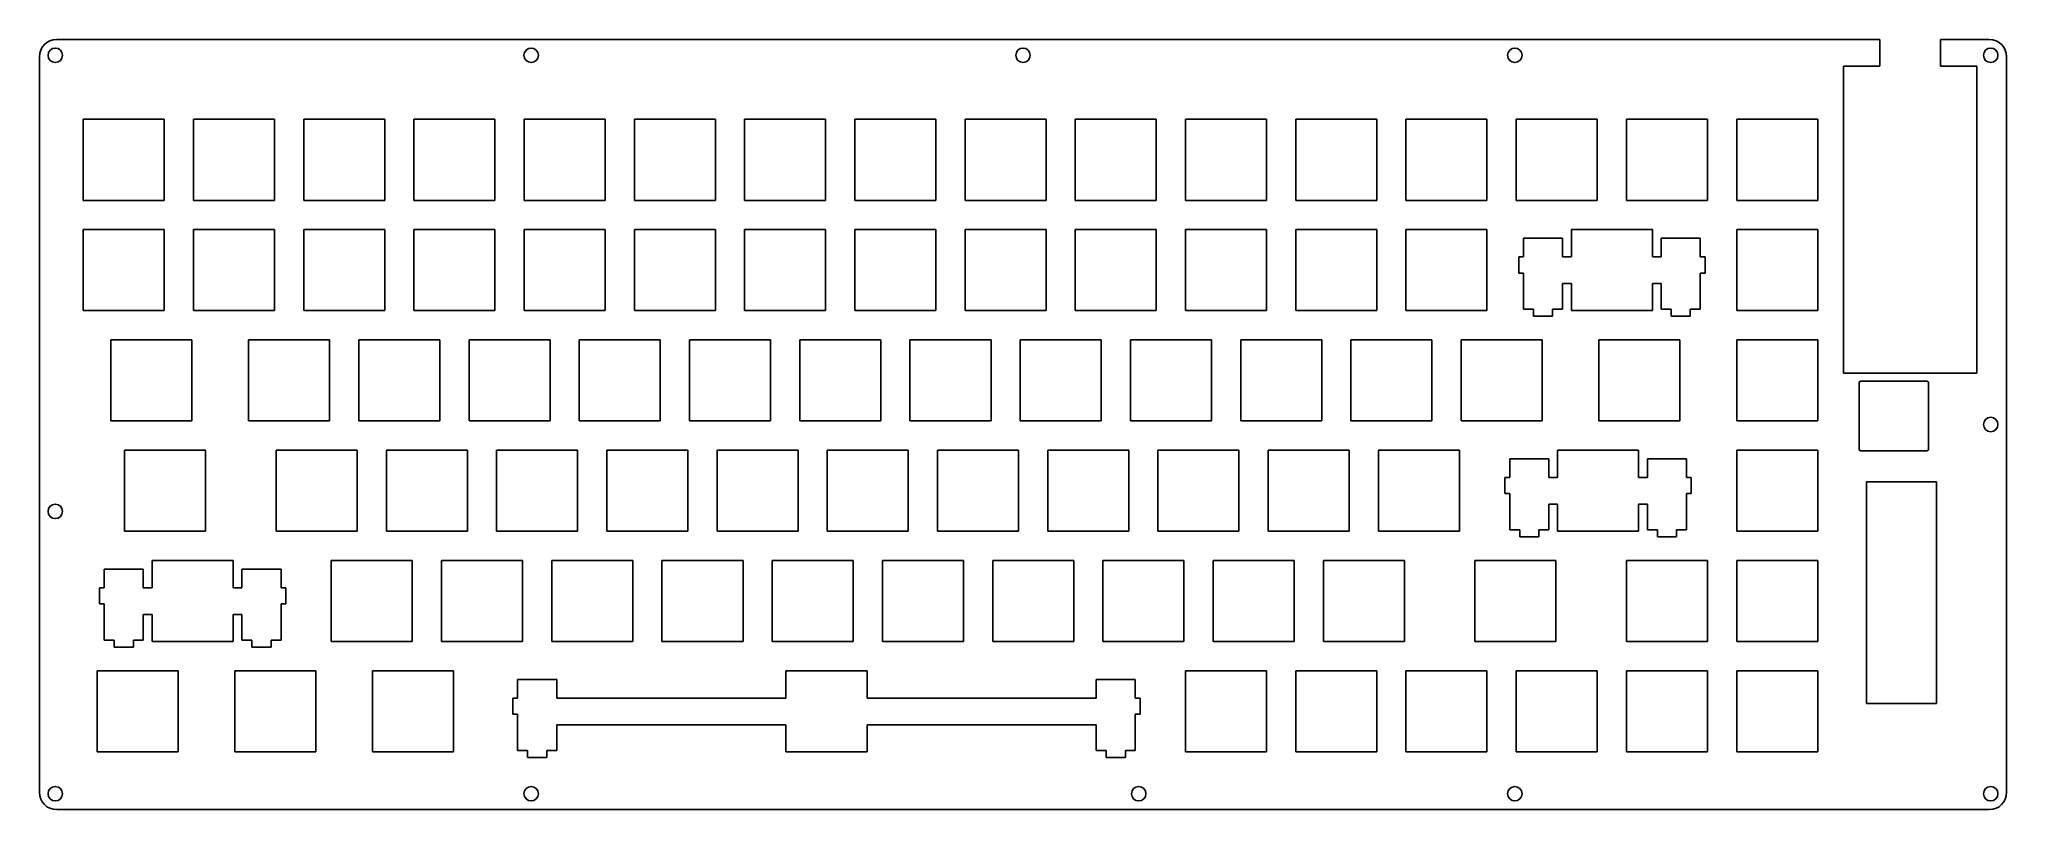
# Model space of a CAD drawing. Extents: x 0.024 to 0.363, y -0.15 to -0.017.
import ezdxf

# ---------------------------------------------------------------- set-up
doc = ezdxf.new("R2010")
doc.units = 0
doc.layers.add('VISIBLE', color=7, linetype='CONTINUOUS')

msp = doc.modelspace()

# ---------------------------------------------------------------- linework, layer by layer
at = {"layer": 'VISIBLE'}
for p, q in [((0.34158, -0.01697), (0.0265, -0.01697)), ((0.34158, -0.01697), (0.34158, -0.0206)), ((0.3605, -0.01697), (0.35207, -0.01697)), ((0.35207, -0.01697), (0.35207, -0.0206)), ((0.0235, -0.14697), (0.0235, -0.01997)), ((0.3635, -0.14697), (0.3635, -0.01997)), ((0.33532, -0.0746), (0.33532, -0.0216)), ((0.33532, -0.0216), (0.34158, -0.0216)), ((0.34158, -0.0216), (0.34158, -0.0206)), ((0.35207, -0.0216), (0.35207, -0.0206)), ((0.35207, -0.0216), (0.35833, -0.0216)), ((0.35833, -0.0746), (0.35833, -0.0216)), ((0.03109, -0.04476), (0.03109, -0.03076)), ((0.03109, -0.03076), (0.04509, -0.03076)), ((0.04509, -0.03076), (0.04509, -0.04476)), ((0.05014, -0.04476), (0.05014, -0.03076)), ((0.05014, -0.03076), (0.06414, -0.03076)), ((0.06414, -0.03076), (0.06414, -0.04476)), ((0.06919, -0.04476), (0.06919, -0.03076)), ((0.06919, -0.03076), (0.08319, -0.03076)), ((0.08319, -0.03076), (0.08319, -0.04476)), ((0.08824, -0.03076), (0.10224, -0.03076)), ((0.08824, -0.04476), (0.08824, -0.03076)), ((0.10224, -0.03076), (0.10224, -0.04476)), ((0.10729, -0.04476), (0.10729, -0.03076)), ((0.10729, -0.03076), (0.12129, -0.03076)), ((0.12129, -0.03076), (0.12129, -0.04476)), ((0.12634, -0.04476), (0.12634, -0.03076)), ((0.12634, -0.03076), (0.14034, -0.03076)), ((0.14034, -0.03076), (0.14034, -0.04476)), ((0.14539, -0.03076), (0.15939, -0.03076)), ((0.14539, -0.04476), (0.14539, -0.03076)), ((0.15939, -0.03076), (0.15939, -0.04476)), ((0.16444, -0.04476), (0.16444, -0.03076)), ((0.16444, -0.03076), (0.17844, -0.03076)), ((0.17844, -0.03076), (0.17844, -0.04476)), ((0.18349, -0.04476), (0.18349, -0.03076)), ((0.18349, -0.03076), (0.19749, -0.03076)), ((0.19749, -0.03076), (0.19749, -0.04476)), ((0.20254, -0.04476), (0.20254, -0.03076)), ((0.20254, -0.03076), (0.21654, -0.03076)), ((0.21654, -0.03076), (0.21654, -0.04476)), ((0.22159, -0.04476), (0.22159, -0.03076)), ((0.22159, -0.03076), (0.23559, -0.03076)), ((0.23559, -0.03076), (0.23559, -0.04476)), ((0.24064, -0.03076), (0.25464, -0.03076)), ((0.24064, -0.04476), (0.24064, -0.03076)), ((0.25464, -0.03076), (0.25464, -0.04476)), ((0.25969, -0.04476), (0.25969, -0.03076)), ((0.25969, -0.03076), (0.27369, -0.03076)), ((0.27369, -0.03076), (0.27369, -0.04476)), ((0.27874, -0.04476), (0.27874, -0.03076)), ((0.27874, -0.03076), (0.29274, -0.03076)), ((0.29274, -0.03076), (0.29274, -0.04476)), ((0.29779, -0.04476), (0.29779, -0.03076)), ((0.29779, -0.03076), (0.31179, -0.03076)), ((0.31179, -0.03076), (0.31179, -0.04476)), ((0.31684, -0.04476), (0.31684, -0.03076)), ((0.31684, -0.03076), (0.33084, -0.03076)), ((0.33084, -0.03076), (0.33084, -0.04476)), ((0.04509, -0.04476), (0.03109, -0.04476)), ((0.06414, -0.04476), (0.05014, -0.04476)), ((0.08319, -0.04476), (0.06919, -0.04476)), ((0.10224, -0.04476), (0.08824, -0.04476)), ((0.12129, -0.04476), (0.10729, -0.04476)), ((0.14034, -0.04476), (0.12634, -0.04476)), ((0.15939, -0.04476), (0.14539, -0.04476)), ((0.17844, -0.04476), (0.16444, -0.04476)), ((0.19749, -0.04476), (0.18349, -0.04476)), ((0.21654, -0.04476), (0.20254, -0.04476)), ((0.23559, -0.04476), (0.22159, -0.04476)), ((0.25464, -0.04476), (0.24064, -0.04476)), ((0.27369, -0.04476), (0.25969, -0.04476)), ((0.29274, -0.04476), (0.27874, -0.04476)), ((0.31179, -0.04476), (0.29779, -0.04476)), ((0.33084, -0.04476), (0.31684, -0.04476)), ((0.03109, -0.06381), (0.03109, -0.04981)), ((0.03109, -0.04981), (0.04509, -0.04981)), ((0.04509, -0.04981), (0.04509, -0.06381)), ((0.05014, -0.06381), (0.05014, -0.04981)), ((0.05014, -0.04981), (0.06414, -0.04981)), ((0.06414, -0.04981), (0.06414, -0.06381)), ((0.06919, -0.06381), (0.06919, -0.04981)), ((0.06919, -0.04981), (0.08319, -0.04981)), ((0.08319, -0.04981), (0.08319, -0.06381)), ((0.08824, -0.06381), (0.08824, -0.04981)), ((0.08824, -0.04981), (0.10224, -0.04981)), ((0.10224, -0.04981), (0.10224, -0.06381)), ((0.10729, -0.04981), (0.12129, -0.04981)), ((0.10729, -0.06381), (0.10729, -0.04981)), ((0.12129, -0.04981), (0.12129, -0.06381)), ((0.12634, -0.06381), (0.12634, -0.04981)), ((0.12634, -0.04981), (0.14034, -0.04981)), ((0.14034, -0.04981), (0.14034, -0.06381)), ((0.14539, -0.06381), (0.14539, -0.04981)), ((0.14539, -0.04981), (0.15939, -0.04981)), ((0.15939, -0.04981), (0.15939, -0.06381)), ((0.16444, -0.06381), (0.16444, -0.04981)), ((0.16444, -0.04981), (0.17844, -0.04981)), ((0.17844, -0.04981), (0.17844, -0.06381)), ((0.18349, -0.04981), (0.19749, -0.04981)), ((0.18349, -0.06381), (0.18349, -0.04981)), ((0.19749, -0.04981), (0.19749, -0.06381)), ((0.20254, -0.06381), (0.20254, -0.04981)), ((0.20254, -0.04981), (0.21654, -0.04981)), ((0.21654, -0.04981), (0.21654, -0.06381)), ((0.22159, -0.06381), (0.22159, -0.04981)), ((0.22159, -0.04981), (0.23559, -0.04981)), ((0.23559, -0.04981), (0.23559, -0.06381)), ((0.24064, -0.04981), (0.25464, -0.04981)), ((0.24064, -0.06381), (0.24064, -0.04981)), ((0.25464, -0.04981), (0.25464, -0.06381)), ((0.25969, -0.04981), (0.27369, -0.04981)), ((0.25969, -0.06381), (0.25969, -0.04981)), ((0.27369, -0.04981), (0.27369, -0.06381)), ((0.28827, -0.04981), (0.28827, -0.05451)), ((0.30227, -0.04981), (0.28827, -0.04981)), ((0.30227, -0.05451), (0.30227, -0.04981)), ((0.31684, -0.06381), (0.31684, -0.04981)), ((0.31684, -0.04981), (0.33084, -0.04981)), ((0.33084, -0.04981), (0.33084, -0.06381)), ((0.27999, -0.05128), (0.27999, -0.05451)), ((0.28674, -0.05128), (0.27999, -0.05128)), ((0.28674, -0.05451), (0.28674, -0.05128)), ((0.30379, -0.05128), (0.30379, -0.05451)), ((0.31054, -0.05128), (0.30379, -0.05128)), ((0.31054, -0.05451), (0.31054, -0.05128)), ((0.27917, -0.05451), (0.27917, -0.05731)), ((0.27999, -0.05451), (0.27917, -0.05451)), ((0.27917, -0.05731), (0.27999, -0.05731)), ((0.27999, -0.05731), (0.27999, -0.06358)), ((0.28827, -0.05451), (0.28674, -0.05451)), ((0.30379, -0.05451), (0.30227, -0.05451)), ((0.31137, -0.05451), (0.31054, -0.05451)), ((0.31054, -0.05731), (0.31137, -0.05731)), ((0.31054, -0.06358), (0.31054, -0.05731)), ((0.31137, -0.05731), (0.31137, -0.05451)), ((0.28674, -0.06358), (0.28674, -0.05911)), ((0.28674, -0.05911), (0.28827, -0.05911)), ((0.28827, -0.05911), (0.28827, -0.06381)), ((0.30227, -0.05911), (0.30379, -0.05911)), ((0.30227, -0.06381), (0.30227, -0.05911)), ((0.30379, -0.05911), (0.30379, -0.06358)), ((0.04509, -0.06381), (0.03109, -0.06381)), ((0.06414, -0.06381), (0.05014, -0.06381)), ((0.08319, -0.06381), (0.06919, -0.06381)), ((0.10224, -0.06381), (0.08824, -0.06381)), ((0.12129, -0.06381), (0.10729, -0.06381)), ((0.14034, -0.06381), (0.12634, -0.06381)), ((0.15939, -0.06381), (0.14539, -0.06381)), ((0.17844, -0.06381), (0.16444, -0.06381)), ((0.19749, -0.06381), (0.18349, -0.06381)), ((0.21654, -0.06381), (0.20254, -0.06381)), ((0.23559, -0.06381), (0.22159, -0.06381)), ((0.25464, -0.06381), (0.24064, -0.06381)), ((0.27369, -0.06381), (0.25969, -0.06381)), ((0.27999, -0.06358), (0.28172, -0.06358)), ((0.28172, -0.06358), (0.28172, -0.06478)), ((0.28502, -0.06358), (0.28674, -0.06358)), ((0.28502, -0.06478), (0.28502, -0.06358)), ((0.28827, -0.06381), (0.30227, -0.06381)), ((0.30379, -0.06358), (0.30552, -0.06358)), ((0.30552, -0.06358), (0.30552, -0.06478)), ((0.30882, -0.06358), (0.31054, -0.06358)), ((0.30882, -0.06478), (0.30882, -0.06358)), ((0.33084, -0.06381), (0.31684, -0.06381)), ((0.28172, -0.06478), (0.28502, -0.06478)), ((0.30552, -0.06478), (0.30882, -0.06478)), ((0.03586, -0.08286), (0.03586, -0.06886)), ((0.03586, -0.06886), (0.04985, -0.06886)), ((0.04985, -0.06886), (0.04985, -0.08286)), ((0.05967, -0.06886), (0.07367, -0.06886)), ((0.05967, -0.08286), (0.05967, -0.06886)), ((0.07367, -0.06886), (0.07367, -0.08286)), ((0.07872, -0.08286), (0.07872, -0.06886)), ((0.07872, -0.06886), (0.09272, -0.06886)), ((0.09272, -0.06886), (0.09272, -0.08286)), ((0.09777, -0.08286), (0.09777, -0.06886)), ((0.09777, -0.06886), (0.11177, -0.06886)), ((0.11177, -0.06886), (0.11177, -0.08286)), ((0.11682, -0.08286), (0.11682, -0.06886)), ((0.11682, -0.06886), (0.13082, -0.06886)), ((0.13082, -0.06886), (0.13082, -0.08286)), ((0.13587, -0.08286), (0.13587, -0.06886)), ((0.13587, -0.06886), (0.14987, -0.06886)), ((0.14987, -0.06886), (0.14987, -0.08286)), ((0.15492, -0.08286), (0.15492, -0.06886)), ((0.15492, -0.06886), (0.16892, -0.06886)), ((0.16892, -0.06886), (0.16892, -0.08286)), ((0.17397, -0.08286), (0.17397, -0.06886)), ((0.17397, -0.06886), (0.18797, -0.06886)), ((0.18797, -0.06886), (0.18797, -0.08286)), ((0.19302, -0.08286), (0.19302, -0.06886)), ((0.19302, -0.06886), (0.20702, -0.06886)), ((0.20702, -0.06886), (0.20702, -0.08286)), ((0.21207, -0.08286), (0.21207, -0.06886)), ((0.21207, -0.06886), (0.22607, -0.06886)), ((0.22607, -0.06886), (0.22607, -0.08286)), ((0.23112, -0.08286), (0.23112, -0.06886)), ((0.23112, -0.06886), (0.24512, -0.06886)), ((0.24512, -0.06886), (0.24512, -0.08286)), ((0.25017, -0.08286), (0.25017, -0.06886)), ((0.25017, -0.06886), (0.26417, -0.06886)), ((0.26417, -0.06886), (0.26417, -0.08286)), ((0.26922, -0.08286), (0.26922, -0.06886)), ((0.26922, -0.06886), (0.28322, -0.06886)), ((0.28322, -0.06886), (0.28322, -0.08286)), ((0.29303, -0.08286), (0.29303, -0.06886)), ((0.29303, -0.06886), (0.30703, -0.06886)), ((0.30703, -0.06886), (0.30703, -0.08286)), ((0.31684, -0.08286), (0.31684, -0.06886)), ((0.31684, -0.06886), (0.33084, -0.06886)), ((0.33084, -0.06886), (0.33084, -0.08286)), ((0.33532, -0.0746), (0.35833, -0.0746)), ((0.338, -0.07625), (0.338, -0.08775)), ((0.34975, -0.076), (0.33825, -0.076)), ((0.35, -0.08775), (0.35, -0.07625)), ((0.04985, -0.08286), (0.03586, -0.08286)), ((0.07367, -0.08286), (0.05967, -0.08286)), ((0.09272, -0.08286), (0.07872, -0.08286)), ((0.11177, -0.08286), (0.09777, -0.08286)), ((0.13082, -0.08286), (0.11682, -0.08286)), ((0.14987, -0.08286), (0.13587, -0.08286)), ((0.16892, -0.08286), (0.15492, -0.08286)), ((0.18797, -0.08286), (0.17397, -0.08286)), ((0.20702, -0.08286), (0.19302, -0.08286)), ((0.22607, -0.08286), (0.21207, -0.08286)), ((0.24512, -0.08286), (0.23112, -0.08286)), ((0.26417, -0.08286), (0.25017, -0.08286)), ((0.28322, -0.08286), (0.26922, -0.08286)), ((0.30703, -0.08286), (0.29303, -0.08286)), ((0.33084, -0.08286), (0.31684, -0.08286)), ((0.03824, -0.10191), (0.03824, -0.08791)), ((0.03824, -0.08791), (0.05224, -0.08791)), ((0.05224, -0.08791), (0.05224, -0.10191)), ((0.06443, -0.10191), (0.06443, -0.08791)), ((0.06443, -0.08791), (0.07843, -0.08791)), ((0.07843, -0.08791), (0.07843, -0.10191)), ((0.08348, -0.10191), (0.08348, -0.08791)), ((0.08348, -0.08791), (0.09748, -0.08791)), ((0.09748, -0.08791), (0.09748, -0.10191)), ((0.10253, -0.10191), (0.10253, -0.08791)), ((0.10253, -0.08791), (0.11653, -0.08791)), ((0.11653, -0.08791), (0.11653, -0.10191)), ((0.12158, -0.08791), (0.13558, -0.08791)), ((0.12158, -0.10191), (0.12158, -0.08791)), ((0.13558, -0.08791), (0.13558, -0.10191)), ((0.14063, -0.08791), (0.15463, -0.08791)), ((0.14063, -0.10191), (0.14063, -0.08791)), ((0.15463, -0.08791), (0.15463, -0.10191)), ((0.15968, -0.10191), (0.15968, -0.08791)), ((0.15968, -0.08791), (0.17368, -0.08791)), ((0.17368, -0.08791), (0.17368, -0.10191)), ((0.17873, -0.08791), (0.19273, -0.08791)), ((0.17873, -0.10191), (0.17873, -0.08791)), ((0.19273, -0.08791), (0.19273, -0.10191)), ((0.19778, -0.10191), (0.19778, -0.08791)), ((0.19778, -0.08791), (0.21178, -0.08791)), ((0.21178, -0.08791), (0.21178, -0.10191)), ((0.21683, -0.10191), (0.21683, -0.08791)), ((0.21683, -0.08791), (0.23083, -0.08791)), ((0.23083, -0.08791), (0.23083, -0.10191)), ((0.23588, -0.10191), (0.23588, -0.08791)), ((0.23588, -0.08791), (0.24988, -0.08791)), ((0.24988, -0.08791), (0.24988, -0.10191)), ((0.25493, -0.10191), (0.25493, -0.08791)), ((0.25493, -0.08791), (0.26893, -0.08791)), ((0.26893, -0.08791), (0.26893, -0.10191)), ((0.28589, -0.08791), (0.28589, -0.09261)), ((0.29989, -0.08791), (0.28589, -0.08791)), ((0.29989, -0.09261), (0.29989, -0.08791)), ((0.31684, -0.10191), (0.31684, -0.08791)), ((0.31684, -0.08791), (0.33084, -0.08791)), ((0.33084, -0.08791), (0.33084, -0.10191)), ((0.33825, -0.088), (0.34975, -0.088)), ((0.27761, -0.08938), (0.27761, -0.09261)), ((0.28436, -0.08938), (0.27761, -0.08938)), ((0.28436, -0.09261), (0.28436, -0.08938)), ((0.30141, -0.08938), (0.30141, -0.09261)), ((0.30816, -0.08938), (0.30141, -0.08938)), ((0.30816, -0.09261), (0.30816, -0.08938)), ((0.27679, -0.09261), (0.27679, -0.09541)), ((0.27761, -0.09261), (0.27679, -0.09261)), ((0.28589, -0.09261), (0.28436, -0.09261)), ((0.30141, -0.09261), (0.29989, -0.09261)), ((0.30899, -0.09261), (0.30816, -0.09261)), ((0.30899, -0.09541), (0.30899, -0.09261)), ((0.35136, -0.09335), (0.33926, -0.09335)), ((0.33926, -0.09335), (0.33926, -0.13165)), ((0.35136, -0.13165), (0.35136, -0.09335)), ((0.27679, -0.09541), (0.27761, -0.09541)), ((0.27761, -0.09541), (0.27761, -0.10168)), ((0.28436, -0.09721), (0.28589, -0.09721)), ((0.28436, -0.10168), (0.28436, -0.09721)), ((0.28589, -0.09721), (0.28589, -0.10191)), ((0.29989, -0.09721), (0.30141, -0.09721)), ((0.29989, -0.10191), (0.29989, -0.09721)), ((0.30141, -0.09721), (0.30141, -0.10168)), ((0.30816, -0.09541), (0.30899, -0.09541)), ((0.30816, -0.10168), (0.30816, -0.09541)), ((0.05224, -0.10191), (0.03824, -0.10191)), ((0.07843, -0.10191), (0.06443, -0.10191)), ((0.09748, -0.10191), (0.08348, -0.10191)), ((0.11653, -0.10191), (0.10253, -0.10191)), ((0.13558, -0.10191), (0.12158, -0.10191)), ((0.15463, -0.10191), (0.14063, -0.10191)), ((0.17368, -0.10191), (0.15968, -0.10191)), ((0.19273, -0.10191), (0.17873, -0.10191)), ((0.21178, -0.10191), (0.19778, -0.10191)), ((0.23083, -0.10191), (0.21683, -0.10191)), ((0.24988, -0.10191), (0.23588, -0.10191)), ((0.26893, -0.10191), (0.25493, -0.10191)), ((0.27761, -0.10168), (0.27934, -0.10168)), ((0.27934, -0.10168), (0.27934, -0.10288)), ((0.28263, -0.10168), (0.28436, -0.10168)), ((0.28263, -0.10288), (0.28263, -0.10168)), ((0.28589, -0.10191), (0.29989, -0.10191)), ((0.30141, -0.10168), (0.30314, -0.10168)), ((0.30314, -0.10168), (0.30314, -0.10288)), ((0.30644, -0.10168), (0.30816, -0.10168)), ((0.30644, -0.10288), (0.30644, -0.10168)), ((0.33084, -0.10191), (0.31684, -0.10191)), ((0.27934, -0.10288), (0.28263, -0.10288)), ((0.30314, -0.10288), (0.30644, -0.10288)), ((0.03472, -0.10843), (0.03472, -0.11166)), ((0.04147, -0.10843), (0.03472, -0.10843)), ((0.04147, -0.11166), (0.04147, -0.10843)), ((0.043, -0.10696), (0.043, -0.11166)), ((0.057, -0.10696), (0.043, -0.10696)), ((0.057, -0.11166), (0.057, -0.10696)), ((0.06527, -0.10843), (0.05852, -0.10843)), ((0.05852, -0.10843), (0.05852, -0.11166)), ((0.06527, -0.11166), (0.06527, -0.10843)), ((0.07396, -0.12096), (0.07396, -0.10696)), ((0.07396, -0.10696), (0.08795, -0.10696)), ((0.08795, -0.10696), (0.08795, -0.12096)), ((0.09301, -0.12096), (0.09301, -0.10696)), ((0.09301, -0.10696), (0.107, -0.10696)), ((0.107, -0.10696), (0.107, -0.12096)), ((0.11206, -0.10696), (0.12605, -0.10696)), ((0.11206, -0.12096), (0.11206, -0.10696)), ((0.12605, -0.10696), (0.12605, -0.12096)), ((0.13111, -0.10696), (0.14511, -0.10696)), ((0.13111, -0.12096), (0.13111, -0.10696)), ((0.14511, -0.10696), (0.14511, -0.12096)), ((0.15016, -0.10696), (0.16416, -0.10696)), ((0.15016, -0.12096), (0.15016, -0.10696)), ((0.16416, -0.10696), (0.16416, -0.12096)), ((0.16921, -0.12096), (0.16921, -0.10696)), ((0.16921, -0.10696), (0.18321, -0.10696)), ((0.18321, -0.10696), (0.18321, -0.12096)), ((0.18826, -0.12096), (0.18826, -0.10696)), ((0.18826, -0.10696), (0.20226, -0.10696)), ((0.20226, -0.10696), (0.20226, -0.12096)), ((0.20731, -0.12096), (0.20731, -0.10696)), ((0.20731, -0.10696), (0.22131, -0.10696)), ((0.22131, -0.10696), (0.22131, -0.12096)), ((0.22636, -0.10696), (0.24036, -0.10696)), ((0.22636, -0.12096), (0.22636, -0.10696)), ((0.24036, -0.10696), (0.24036, -0.12096)), ((0.24541, -0.12096), (0.24541, -0.10696)), ((0.24541, -0.10696), (0.25941, -0.10696)), ((0.25941, -0.10696), (0.25941, -0.12096)), ((0.2716, -0.12096), (0.2716, -0.10696)), ((0.2716, -0.10696), (0.2856, -0.10696)), ((0.2856, -0.10696), (0.2856, -0.12096)), ((0.29779, -0.12096), (0.29779, -0.10696)), ((0.29779, -0.10696), (0.31179, -0.10696)), ((0.31179, -0.10696), (0.31179, -0.12096)), ((0.31684, -0.12096), (0.31684, -0.10696)), ((0.31684, -0.10696), (0.33084, -0.10696)), ((0.33084, -0.10696), (0.33084, -0.12096)), ((0.0339, -0.11166), (0.0339, -0.11446)), ((0.03472, -0.11166), (0.0339, -0.11166)), ((0.043, -0.11166), (0.04147, -0.11166)), ((0.05852, -0.11166), (0.057, -0.11166)), ((0.0661, -0.11166), (0.06527, -0.11166)), ((0.0661, -0.11446), (0.0661, -0.11166)), ((0.0339, -0.11446), (0.03472, -0.11446)), ((0.03472, -0.11446), (0.03472, -0.12073)), ((0.06527, -0.11446), (0.0661, -0.11446)), ((0.06527, -0.12073), (0.06527, -0.11446)), ((0.04147, -0.11626), (0.043, -0.11626)), ((0.04147, -0.12073), (0.04147, -0.11626)), ((0.043, -0.11626), (0.043, -0.12096)), ((0.057, -0.11626), (0.05852, -0.11626)), ((0.057, -0.12096), (0.057, -0.11626)), ((0.05852, -0.11626), (0.05852, -0.12073)), ((0.03472, -0.12073), (0.03645, -0.12073)), ((0.03645, -0.12073), (0.03645, -0.12193)), ((0.03645, -0.12193), (0.03975, -0.12193)), ((0.03975, -0.12073), (0.04147, -0.12073)), ((0.03975, -0.12193), (0.03975, -0.12073)), ((0.043, -0.12096), (0.057, -0.12096)), ((0.05852, -0.12073), (0.06025, -0.12073)), ((0.06025, -0.12073), (0.06025, -0.12193)), ((0.06025, -0.12193), (0.06355, -0.12193)), ((0.06355, -0.12073), (0.06527, -0.12073)), ((0.06355, -0.12193), (0.06355, -0.12073)), ((0.08795, -0.12096), (0.07396, -0.12096)), ((0.107, -0.12096), (0.09301, -0.12096)), ((0.12605, -0.12096), (0.11206, -0.12096)), ((0.14511, -0.12096), (0.13111, -0.12096)), ((0.16416, -0.12096), (0.15016, -0.12096)), ((0.18321, -0.12096), (0.16921, -0.12096)), ((0.20226, -0.12096), (0.18826, -0.12096)), ((0.22131, -0.12096), (0.20731, -0.12096)), ((0.24036, -0.12096), (0.22636, -0.12096)), ((0.25941, -0.12096), (0.24541, -0.12096)), ((0.2856, -0.12096), (0.2716, -0.12096)), ((0.31179, -0.12096), (0.29779, -0.12096)), ((0.33084, -0.12096), (0.31684, -0.12096)), ((0.03347, -0.14001), (0.03347, -0.12601)), ((0.03347, -0.12601), (0.04747, -0.12601)), ((0.04747, -0.12601), (0.04747, -0.14001)), ((0.05729, -0.14001), (0.05729, -0.12601)), ((0.05729, -0.12601), (0.07129, -0.12601)), ((0.07129, -0.12601), (0.07129, -0.14001)), ((0.0811, -0.14001), (0.0811, -0.12601)), ((0.0811, -0.12601), (0.0951, -0.12601)), ((0.0951, -0.12601), (0.0951, -0.14001)), ((0.10616, -0.12748), (0.10616, -0.13071)), ((0.11291, -0.12748), (0.10616, -0.12748)), ((0.11291, -0.13071), (0.11291, -0.12748)), ((0.16654, -0.12601), (0.15254, -0.12601)), ((0.15254, -0.12601), (0.15254, -0.13071)), ((0.16654, -0.13071), (0.16654, -0.12601)), ((0.20616, -0.12748), (0.20616, -0.13071)), ((0.21291, -0.12748), (0.20616, -0.12748)), ((0.21291, -0.13071), (0.21291, -0.12748)), ((0.22159, -0.12601), (0.23559, -0.12601)), ((0.22159, -0.14001), (0.22159, -0.12601)), ((0.23559, -0.12601), (0.23559, -0.14001)), ((0.24064, -0.14001), (0.24064, -0.12601)), ((0.24064, -0.12601), (0.25464, -0.12601)), ((0.25464, -0.12601), (0.25464, -0.14001)), ((0.25969, -0.12601), (0.27369, -0.12601)), ((0.25969, -0.14001), (0.25969, -0.12601)), ((0.27369, -0.12601), (0.27369, -0.14001)), ((0.27874, -0.14001), (0.27874, -0.12601)), ((0.27874, -0.12601), (0.29274, -0.12601)), ((0.29274, -0.12601), (0.29274, -0.14001)), ((0.29779, -0.14001), (0.29779, -0.12601)), ((0.29779, -0.12601), (0.31179, -0.12601)), ((0.31179, -0.12601), (0.31179, -0.14001)), ((0.31684, -0.12601), (0.33084, -0.12601)), ((0.31684, -0.14001), (0.31684, -0.12601)), ((0.33084, -0.12601), (0.33084, -0.14001)), ((0.10534, -0.13071), (0.10534, -0.13351)), ((0.10616, -0.13071), (0.10534, -0.13071)), ((0.15254, -0.13071), (0.11291, -0.13071)), ((0.20616, -0.13071), (0.16654, -0.13071)), ((0.21374, -0.13071), (0.21291, -0.13071)), ((0.21374, -0.13351), (0.21374, -0.13071)), ((0.33926, -0.13165), (0.35136, -0.13165)), ((0.10534, -0.13351), (0.10616, -0.13351)), ((0.10616, -0.13351), (0.10616, -0.13978)), ((0.11291, -0.13531), (0.15254, -0.13531)), ((0.11291, -0.13978), (0.11291, -0.13531)), ((0.15254, -0.13531), (0.15254, -0.14001)), ((0.16654, -0.13531), (0.20616, -0.13531)), ((0.16654, -0.14001), (0.16654, -0.13531)), ((0.20616, -0.13531), (0.20616, -0.13978)), ((0.21291, -0.13351), (0.21374, -0.13351)), ((0.21291, -0.13978), (0.21291, -0.13351)), ((0.04747, -0.14001), (0.03347, -0.14001)), ((0.07129, -0.14001), (0.05729, -0.14001)), ((0.0951, -0.14001), (0.0811, -0.14001)), ((0.10616, -0.13978), (0.10789, -0.13978)), ((0.10789, -0.13978), (0.10789, -0.14098)), ((0.10789, -0.14098), (0.11119, -0.14098)), ((0.11119, -0.13978), (0.11291, -0.13978)), ((0.11119, -0.14098), (0.11119, -0.13978)), ((0.15254, -0.14001), (0.16654, -0.14001)), ((0.20616, -0.13978), (0.20789, -0.13978)), ((0.20789, -0.13978), (0.20789, -0.14098)), ((0.20789, -0.14098), (0.21119, -0.14098)), ((0.21119, -0.13978), (0.21291, -0.13978)), ((0.21119, -0.14098), (0.21119, -0.13978)), ((0.23559, -0.14001), (0.22159, -0.14001)), ((0.25464, -0.14001), (0.24064, -0.14001)), ((0.27369, -0.14001), (0.25969, -0.14001)), ((0.29274, -0.14001), (0.27874, -0.14001)), ((0.31179, -0.14001), (0.29779, -0.14001)), ((0.33084, -0.14001), (0.31684, -0.14001)), ((0.3605, -0.14997), (0.0265, -0.14997))]:
    msp.add_line(p, q, dxfattribs=at)
for centre in [(0.02625, -0.01972), (0.1085, -0.01972), (0.1935, -0.01972), (0.2785, -0.01972), (0.36075, -0.01972), (0.36075, -0.08347), (0.02625, -0.09847), (0.02625, -0.14722), (0.1085, -0.14722), (0.2135, -0.14722), (0.2785, -0.14722), (0.36075, -0.14722)]:
    msp.add_circle(centre, 0.00125, dxfattribs=at)
for centre, radius, start, end in [((0.0265, -0.01997), 0.003, 90, 180), ((0.3605, -0.01997), 0.003, 0, 90), ((0.33825, -0.07625), 0.00025, 90, 180), ((0.34975, -0.07625), 0.00025, 0, 90), ((0.33825, -0.08775), 0.00025, 180, 270), ((0.34975, -0.08775), 0.00025, 270, 0), ((0.0265, -0.14697), 0.003, 180, 270), ((0.3605, -0.14697), 0.003, 270, 0)]:
    msp.add_arc(centre, radius, start, end, dxfattribs=at)

doc.saveas('drawing.dxf')
